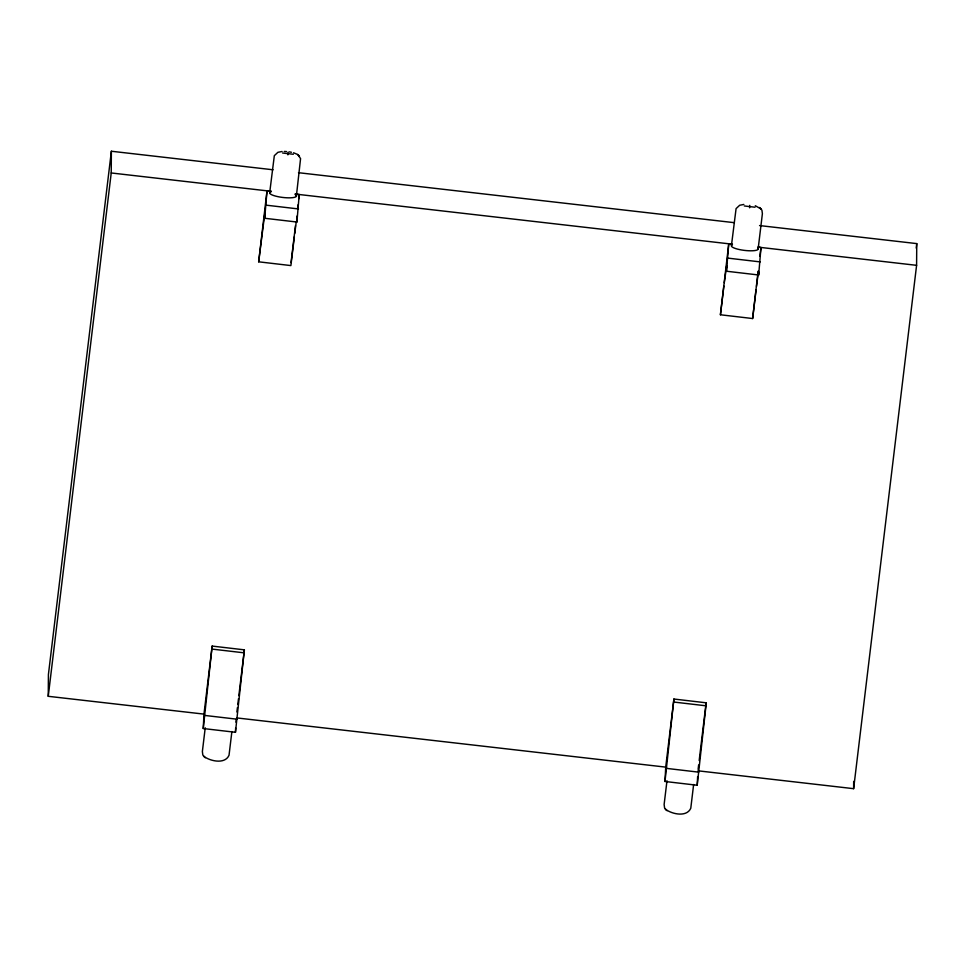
<?xml version="1.0" encoding="UTF-8"?>
<svg xmlns="http://www.w3.org/2000/svg" width="965" height="965" viewBox="0 0 965 965"><rect width="100%" height="100%" fill="white"/><g stroke="black" fill="none" stroke-linecap="round" stroke-linejoin="round"><path stroke-width="1.45" d="M203.977 714.112L212.155 646.08L244.374 649.843L235.448 732.29L203.241 728.527L203.977 714.112L48.25 696.308L48.407 674.583L111.373 151.24L273.047 169.78M48.25 696.308L111.228 172.964L111.373 151.24M697.936 770.806L853.627 788.67L853.675 781.421M853.627 788.67L916.593 265.327L916.75 243.602L759.564 225.569M203.241 728.527L212.155 646.08M294.349 236.799L290.887 265.58L258.668 261.817L267.016 190.78L270.96 191.263M235.448 732.29L235.665 727.96M235.967 722.206L236.111 719.323M295.157 194.061L299.222 194.544L296.918 222.034L264.7 218.271L264.953 212.203L258.668 261.817M264.7 218.271L267.016 190.78M287.884 154.846L288.004 152.434M296.918 222.034L297.16 215.967L296.725 218.38M664.981 781.481L665.717 767.066L673.908 699.034L706.115 702.797L705.97 705.801L697.2 785.245L664.981 781.481L673.908 699.034M756.09 289.753L752.628 318.534L720.421 314.771L728.756 243.735L731.398 244.048M697.2 785.245L697.635 776.596M758.261 247.185L760.975 247.498L758.659 274.989L726.452 271.225L726.742 265.266L724.293 282.624M726.452 271.225L728.756 243.735M749.624 207.801L749.745 205.388M752.628 318.534L758.128 271.165M758.659 274.989L758.804 272.287M205.231 727.779L202.373 751.506L202.819 754.968L204.375 756.886M269.705 192.578L274.325 155.667L277.908 152.313L282.106 151.493M231.89 731.542L229.031 755.269C225.014 764.582 209.984 761.228 203.543 756.126M296.352 196.341L300.573 158.598L297.703 154.521L293.553 152.772M236.895 711.965L237.426 707.526M237.788 704.571L238.5 698.648M238.85 695.693L244.374 649.843M291.044 262.577L295.483 225.605M297.618 207.849L297.98 204.894M298.692 198.983L299.222 194.544M720.421 314.771L723.883 285.978M666.984 780.733L664.125 804.46L664.571 807.922L666.127 809.84M731.446 245.532L736.078 208.621L739.66 205.268L743.846 204.447M693.63 784.497L690.783 808.224C686.766 817.524 671.724 814.183 665.283 809.08M758.104 249.296L762.386 213.711L761.94 210.237L760.384 208.319M698.105 769.358L698.648 764.919M699.179 760.48L706.115 702.797M759.901 256.376L760.794 248.97M916.207 248.089L916.75 243.602M294.759 233.434L296.207 222.107M756.5 286.388L758.478 271.334M284.217 151.445L286.581 151.565M298.499 172.699L734.124 222.65M111.228 172.964L271.406 191.335M295.35 194.074L732.471 244.205M757.923 247.124L916.593 265.327M236.871 717.936L666.501 767.211M744.317 205.967L755.052 207.222M282.576 153.013L293.312 154.267M728.02 258.137L760.239 261.901M266.28 205.183L298.487 208.947M673.751 702.038L705.97 705.801M212.011 649.083L244.217 652.847M666.562 768.393L698.769 772.157M204.809 715.439L237.028 719.202M289.042 151.843L291.418 152.253M755.305 205.726L761.216 209.091M299.476 156.137L297.703 154.521M759.455 207.475L760.203 208.163M666.296 809.997L667.056 810.697M204.556 757.043L205.304 757.742M295.362 194.689A13.51 3.004 6.9 0 1 282.311 197.391A13.51 3.004 6.9 0 1 271.322 191.649M757.694 248.077A13.51 3.004 6.9 0 1 744.051 250.345A13.51 3.004 6.9 0 1 732.314 244.869"/></g></svg>
